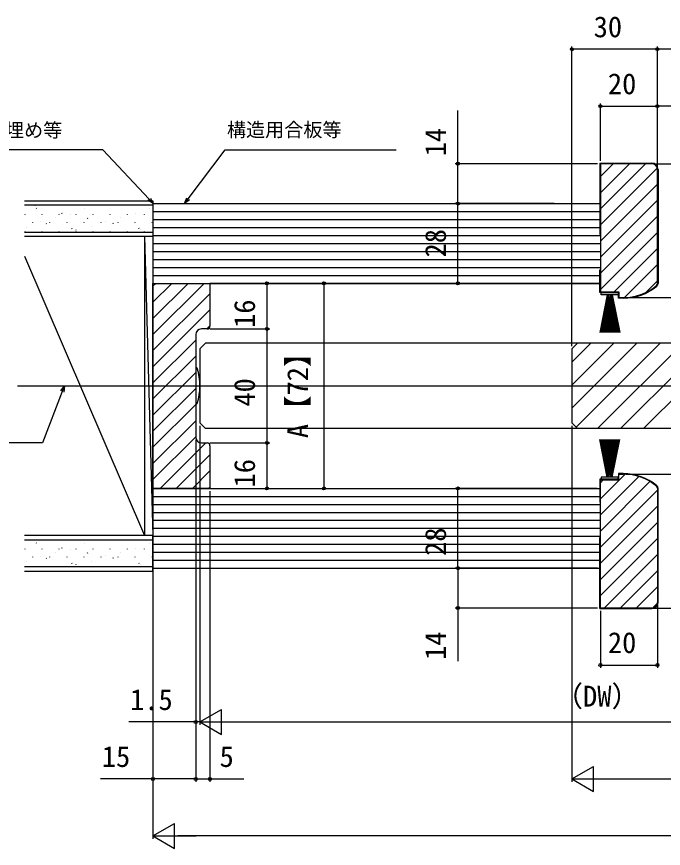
# Model space of a CAD drawing. Units: millimetres, scale not verified. Extents: x -438 to 438, y -652 to 649.
# Drawn here: x -142.8 to 84.1, y -311.3 to -19.3 of the extents above; entities that cross this region are included whole.
import ezdxf
from ezdxf.enums import TextEntityAlignment as Align

# ---------------------------------------------------------------- set-up
doc = ezdxf.new("R2010")
doc.units = ezdxf.units.MM
doc.header["$LTSCALE"] = 4
for name, color, linetype in [('0-5_YKK_12', 2, 'Continuous'), ('0-6_YKK_13', 4, 'Continuous'), ('0-7_YKK_D', 6, 'Continuous'), ('0-9_YSS_K', 3, 'Continuous'), ('0-A_YSS_KE', 3, 'Continuous')]:
    doc.layers.add(name, color=color, linetype=linetype)
doc.styles.add('ＭＳ ゴシック', font='')
doc.styles.get('ＭＳ ゴシック').set_extended_font_data('MS Gothic')

msp = doc.modelspace()

# ---------------------------------------------------------------- linework, layer by layer
at = {"layer": '0-5_YKK_12'}
for p, q in [((62.022, -112.956), (-74.978, -112.956)), ((-78.478, -135.956), (-76.478, -133.956)), ((203.022, -133.956), (-76.478, -133.956)), ((52.022, -135.956), (54.022, -133.956)), ((52.022, -140.608), (58.673, -133.956)), ((52.022, -148.69), (66.755, -133.956)), ((52.022, -156.772), (74.837, -133.956)), ((53.47, -163.405), (82.919, -133.956)), ((333.522, -133.956), (54.022, -133.956)), ((61.002, -163.956), (91.002, -133.956)), ((69.084, -163.956), (99.084, -133.956)), ((77.166, -163.956), (107.166, -133.956)), ((-78.478, -135.956), (-78.478, -161.956)), ((52.022, -135.956), (52.022, -161.956)), ((-142.478, -148.956), (399.522, -148.956)), ((-76.478, -163.956), (-78.478, -161.956)), ((54.022, -163.956), (52.022, -161.956)), ((203.022, -163.956), (-76.478, -163.956)), ((333.522, -163.956), (54.022, -163.956))]:
    msp.add_line(p, q, dxfattribs=at)
at = {"layer": '0-6_YKK_13'}
for p, q in [((64.383, -116.956), (61.77, -130.156)), ((64.422, -116.956), (62.081, -130.156)), ((64.461, -116.956), (62.382, -130.156)), ((64.509, -116.956), (62.687, -130.156)), ((64.546, -116.956), (62.976, -130.156)), ((64.582, -116.956), (63.26, -130.156)), ((64.6, -116.956), (63.401, -130.156)), ((64.636, -116.956), (63.68, -130.156)), ((64.671, -116.956), (63.957, -130.156)), ((64.707, -116.956), (64.231, -130.156)), ((65.6, -116.956), (64.401, -130.156)), ((64.742, -116.956), (64.504, -130.156)), ((64.742, -116.956), (64.504, -130.156)), ((65.636, -116.956), (64.68, -130.156)), ((64.777, -116.957), (64.777, -130.156)), ((64.811, -116.956), (65.049, -130.156)), ((64.846, -116.956), (65.322, -130.156)), ((64.882, -116.956), (65.596, -130.156)), ((64.917, -116.956), (65.873, -130.156)), ((64.953, -116.956), (66.152, -130.156)), ((65.671, -116.956), (64.957, -130.156)), ((64.971, -116.956), (66.293, -130.156)), ((65.707, -116.956), (65.231, -130.156)), ((65.742, -116.956), (65.504, -130.156)), ((65.742, -116.956), (65.504, -130.156)), ((65.777, -116.957), (65.777, -130.156)), ((65.811, -116.956), (66.049, -130.156)), ((65.846, -116.956), (66.322, -130.156)), ((65.882, -116.956), (66.596, -130.156)), ((65.917, -116.956), (66.873, -130.156)), ((65.953, -116.956), (67.152, -130.156)), ((65.971, -116.956), (67.293, -130.156)), ((66.007, -116.956), (67.577, -130.156)), ((66.044, -116.956), (67.867, -130.156)), ((66.082, -116.956), (68.161, -130.156)), ((66.121, -116.956), (68.462, -130.156)), ((66.16, -116.956), (68.773, -130.156)), ((-79.978, -142.556), (-79.699, -142.556)), ((-79.978, -142.556), (-79.978, -155.356)), ((-79.699, -155.356), (-79.978, -155.356)), ((64.383, -180.956), (61.77, -167.756)), ((64.422, -180.956), (62.081, -167.756)), ((64.461, -180.956), (62.382, -167.756)), ((64.509, -180.956), (62.687, -167.756)), ((64.546, -180.956), (62.976, -167.756)), ((64.582, -180.956), (63.26, -167.756)), ((64.6, -180.956), (63.401, -167.756)), ((64.636, -180.956), (63.68, -167.756)), ((64.671, -180.956), (63.957, -167.756)), ((64.707, -180.956), (64.231, -167.756)), ((65.6, -180.956), (64.401, -167.756)), ((64.742, -180.956), (64.504, -167.756)), ((64.742, -180.956), (64.504, -167.756)), ((65.636, -180.956), (64.68, -167.756)), ((64.777, -180.956), (64.777, -167.756)), ((64.811, -180.956), (65.049, -167.756)), ((64.846, -180.956), (65.322, -167.756)), ((64.882, -180.956), (65.596, -167.756)), ((64.917, -180.956), (65.873, -167.756)), ((64.953, -180.956), (66.152, -167.756)), ((65.671, -180.956), (64.957, -167.756)), ((64.971, -180.956), (66.293, -167.756)), ((65.707, -180.956), (65.231, -167.756)), ((65.742, -180.956), (65.504, -167.756)), ((65.742, -180.956), (65.504, -167.756)), ((65.777, -180.956), (65.777, -167.756)), ((65.811, -180.956), (66.049, -167.756)), ((65.846, -180.956), (66.322, -167.756)), ((65.882, -180.956), (66.596, -167.756)), ((65.917, -180.956), (66.873, -167.756)), ((65.953, -180.956), (67.152, -167.756)), ((65.971, -180.956), (67.293, -167.756)), ((66.007, -180.956), (67.577, -167.756)), ((66.044, -180.956), (67.867, -167.756)), ((66.082, -180.956), (68.161, -167.756)), ((66.121, -180.956), (68.462, -167.756)), ((66.16, -180.956), (68.773, -167.756))]:
    msp.add_line(p, q, dxfattribs=at)
for points in [[(68.272, -116.156), (68.272, -116.956), (62.272, -116.956), (62.272, -116.156)], [(68.272, -181.756), (68.272, -180.956), (62.272, -180.956), (62.272, -181.756)]]:
    msp.add_lwpolyline(points, close=True, dxfattribs=at)
for centre, radius, start, end in [((-79.699, -142.856), 0.3, 17.1558, 90), ((-99.458, -148.956), 20.98, 342.8442, 17.1558), ((-79.699, -155.056), 0.3, 270, 342.8442)]:
    msp.add_arc(centre, radius, start, end, dxfattribs=at)
at = {"layer": '0-7_YKK_D'}
for p, q in [((52.022, -134.956), (52.022, -29.756)), ((82.022, -30.756), (52.022, -30.756)), ((82.022, -71.956), (82.022, -29.756)), ((82.022, -71.956), (82.022, -29.756)), ((205.022, -30.756), (82.022, -30.756)), ((62.022, -69.956), (62.022, -49.756)), ((62.022, -50.756), (82.022, -50.756)), ((82.022, -71.956), (82.022, -49.756)), ((82.022, -71.956), (82.022, -49.756)), ((123.022, -50.756), (82.022, -50.756)), ((61.022, -70.956), (11.022, -70.956)), ((81.022, -70.956), (103.222, -70.956)), ((45.811, -84.956), (11.022, -84.956)), ((33.513, -84.956), (11.022, -84.956)), ((12.022, -112.956), (12.022, -84.956)), ((-73.978, -112.956), (-53.978, -112.956)), ((-73.978, -112.956), (-33.978, -112.956)), ((-54.978, -112.956), (-54.978, -128.956)), ((-34.978, -112.956), (-34.978, -184.956)), ((61.022, -112.956), (11.022, -112.956)), ((71.022, -117.956), (103.222, -117.956)), ((71.022, -117.956), (103.222, -117.956)), ((-74.978, -128.956), (-53.978, -128.956)), ((-74.978, -128.956), (-53.978, -128.956)), ((-54.978, -128.956), (-54.978, -168.956)), ((-78.478, -162.956), (-78.478, -267.956)), ((-78.478, -162.956), (-78.478, -267.956)), ((52.022, -162.956), (52.022, -287.956)), ((-79.978, -167.956), (-79.978, -267.956)), ((-79.978, -167.956), (-79.978, -287.956)), ((-79.978, -167.956), (-79.978, -287.956)), ((-74.978, -168.956), (-53.978, -168.956)), ((-74.978, -168.956), (-53.978, -168.956)), ((-54.978, -168.956), (-54.978, -184.956)), ((71.022, -179.956), (103.222, -179.956)), ((71.022, -179.956), (103.222, -179.956)), ((-94.978, -185.956), (-94.978, -287.956)), ((-94.978, -185.956), (-94.978, -307.956)), ((-74.978, -185.956), (-74.978, -287.956)), ((-73.978, -184.956), (-53.978, -184.956)), ((-73.978, -184.956), (-33.978, -184.956)), ((60.822, -184.956), (11.022, -184.956)), ((12.022, -212.956), (12.022, -184.956)), ((60.822, -212.956), (11.022, -212.956)), ((61.022, -212.956), (11.022, -212.956)), ((61.022, -226.956), (11.022, -226.956)), ((81.022, -226.956), (103.222, -226.956)), ((82.022, -225.956), (82.022, -247.956)), ((62.022, -227.956), (62.022, -247.956)), ((62.022, -246.956), (82.022, -246.956)), ((-78.478, -266.956), (-70.901, -262.581)), ((-70.901, -271.331), (-70.901, -262.581)), ((-79.978, -266.956), (-103.456, -266.956)), ((-78.478, -266.956), (-79.978, -266.956)), ((-78.478, -266.956), (-76.353, -266.956)), ((-78.478, -266.956), (-70.901, -271.331)), ((-78.478, -266.956), (-63.323, -266.956)), ((-69.728, -266.956), (196.272, -266.956)), ((52.022, -286.956), (59.599, -282.581)), ((59.599, -291.331), (59.599, -282.581)), ((52.022, -286.956), (59.599, -291.331)), ((52.022, -286.956), (67.177, -286.956)), ((60.772, -286.956), (326.772, -286.956)), ((-94.978, -306.956), (-87.401, -302.581)), ((-87.401, -311.331), (-87.401, -302.581)), ((-94.978, -306.956), (-87.401, -311.331)), ((-94.978, -306.956), (-79.823, -306.956)), ((343.272, -306.956), (-86.228, -306.956))]:
    msp.add_line(p, q, dxfattribs=at)
for points in [[(12.022, -84.956), (12.022, -70.956), (12.022, -52.274)], [(-94.838, -84.956), (-96.295, -83.409), (-112.603, -66.077), (-160.619, -66.077)], [(-83.869, -84.956), (-82.587, -83.261), (-69.593, -66.077), (-9.677, -66.077)], [(-95.88, -83.019), (-94.838, -84.956), (-96.709, -83.799)], [(-82.133, -83.605), (-83.869, -84.956), (-83.042, -82.918)], [(-126.003, -148.956), (-126.771, -150.938), (-133.755, -168.956), (-155.843, -168.956)], [(-127.302, -150.732), (-126.003, -148.956), (-126.24, -151.143)], [(12.022, -212.956), (12.022, -226.956), (12.022, -245.638)], [(-79.978, -286.956), (-94.978, -286.956), (-113.376, -286.956)], [(-79.978, -286.956), (-74.978, -286.956), (-63.058, -286.956)]]:
    msp.add_lwpolyline(points, dxfattribs=at)
for centre in [(52.022, -30.756), (82.022, -30.756), (82.022, -30.756), (62.022, -50.756), (82.022, -50.756), (82.022, -50.756), (12.022, -70.956), (12.022, -84.956), (12.022, -84.956), (-54.978, -112.956), (-34.978, -112.956), (12.022, -112.956), (-54.978, -128.956), (-54.978, -128.956), (-54.978, -168.956), (-54.978, -168.956), (-54.978, -184.956), (-34.978, -184.956), (12.022, -184.956), (12.022, -212.956), (12.022, -212.956), (12.022, -226.956), (62.022, -246.956), (82.022, -246.956), (-79.978, -266.956), (-94.978, -286.956), (-79.978, -286.956), (-79.978, -286.956), (-74.978, -286.956)]:
    msp.add_circle(centre, 0.531, dxfattribs=at)
at = {"layer": '0-9_YSS_K'}
for p, q in [((62.022, -75.47), (66.535, -70.956)), ((62.022, -81.127), (72.192, -70.956)), ((62.022, -86.784), (77.849, -70.956)), ((62.022, -92.441), (81.967, -72.495)), ((62.022, -98.097), (82.022, -78.097)), ((-94.978, -83.956), (-94.978, -213.956)), ((62.022, -103.754), (82.022, -83.754)), ((-94.978, -85.456), (-139.978, -85.456)), ((-137.071, -85.545), (-137.071, -85.456)), ((-136.341, -85.668), (-136.347, -85.65)), ((-135.831, -86.732), (-135.941, -86.565)), ((-131.091, -85.545), (-131.091, -85.456)), ((-125.111, -85.545), (-125.111, -85.456)), ((-119.131, -85.545), (-119.131, -85.456)), ((-118.892, -86.807), (-118.898, -86.788)), ((-113.667, -85.515), (-113.674, -85.496)), ((-113.151, -85.545), (-113.151, -85.456)), ((-107.171, -85.545), (-107.171, -85.456)), ((-101.191, -85.545), (-101.191, -85.456)), ((-96.218, -86.654), (-96.225, -86.635)), ((-95.211, -85.545), (-95.211, -85.456)), ((-94.978, -84.956), (62.022, -84.956)), ((-139.821, -88.775), (-139.821, -88.675)), ((-133.841, -88.775), (-133.841, -88.675)), ((-129.14, -89.957), (-129.147, -89.938)), ((-127.861, -88.775), (-127.861, -88.675)), ((-126.825, -88.501), (-126.935, -88.334)), ((-123.882, -88.759), (-123.889, -88.74)), ((-121.881, -88.775), (-121.881, -88.675)), ((-117.818, -90.27), (-117.929, -90.103)), ((-115.901, -88.775), (-115.901, -88.675)), ((-109.921, -88.775), (-109.921, -88.675)), ((-106.467, -89.804), (-106.474, -89.785)), ((-103.941, -88.775), (-103.941, -88.675)), ((-101.209, -88.606), (-101.216, -88.587)), ((-97.961, -88.775), (-97.961, -88.675)), ((-94.978, -87.756), (62.022, -87.756)), ((62.022, -109.411), (82.022, -89.411)), ((-139.355, -93.201), (-139.362, -93.182)), ((-137.071, -91.625), (-137.071, -91.525)), ((-134.365, -91.249), (-134.371, -91.23)), ((-132.271, -92.111), (-132.381, -91.944)), ((-131.091, -91.625), (-131.091, -91.525)), ((-125.111, -91.625), (-125.111, -91.525)), ((-119.131, -91.625), (-119.131, -91.525)), ((-116.682, -93.047), (-116.689, -93.029)), ((-113.151, -91.625), (-113.151, -91.525)), ((-111.691, -91.096), (-111.698, -91.077)), ((-108.812, -92.039), (-108.922, -91.872)), ((-107.171, -91.625), (-107.171, -91.525)), ((-101.191, -91.625), (-101.191, -91.525)), ((-95.211, -91.625), (-95.211, -91.525)), ((-94.978, -90.556), (62.022, -90.556)), ((-94.978, -93.356), (62.022, -93.356)), ((-139.978, -94.956), (-94.978, -94.956)), ((-139.821, -94.855), (-139.821, -94.755)), ((-133.841, -94.855), (-133.841, -94.755)), ((-127.861, -94.855), (-127.861, -94.755)), ((-123.265, -93.88), (-123.375, -93.713)), ((-121.94, -94.245), (-121.946, -94.226)), ((-121.881, -94.855), (-121.881, -94.755)), ((-115.901, -94.855), (-115.901, -94.755)), ((-109.921, -94.855), (-109.921, -94.755)), ((-103.941, -94.855), (-103.941, -94.755)), ((-99.805, -93.808), (-99.916, -93.641)), ((-99.266, -94.092), (-99.273, -94.073)), ((-97.961, -94.855), (-97.961, -94.755)), ((-94.978, -96.156), (62.022, -96.156)), ((62.022, -115.068), (82.022, -95.068)), ((-94.978, -96.456), (-139.978, -96.456)), ((-99.978, -96.456), (-139.978, -96.456)), ((-97.978, -96.456), (-97.978, -201.456)), ((-97.978, -96.456), (-94.978, -201.456)), ((-94.978, -96.456), (-94.978, -201.456)), ((-94.978, -98.956), (62.022, -98.956)), ((-94.978, -101.756), (62.022, -101.756)), ((66.79, -115.956), (82.022, -100.725)), ((-139.978, -103.456), (-97.978, -201.456)), ((-94.978, -104.556), (62.022, -104.556)), ((-94.978, -107.356), (62.022, -107.356)), ((70.452, -117.951), (82.022, -106.382)), ((-94.978, -110.156), (62.022, -110.156)), ((-94.978, -112.956), (62.022, -112.956)), ((-94.978, -113.96), (-93.974, -112.956)), ((-94.978, -119.617), (-88.318, -112.956)), ((-94.978, -125.274), (-82.661, -112.956)), ((-94.978, -130.931), (-77.004, -112.956)), ((77.885, -116.176), (82.022, -112.039)), ((-94.978, -136.588), (-74.978, -116.588)), ((-94.978, -142.245), (-74.978, -122.245)), ((-76.033, -128.956), (-74.978, -127.901)), ((-94.978, -147.901), (-79.978, -132.901)), ((-94.978, -153.558), (-79.978, -138.558)), ((-94.978, -159.215), (-79.978, -144.215)), ((-94.978, -164.872), (-79.978, -149.872)), ((-94.978, -170.529), (-79.978, -155.529)), ((-94.978, -176.186), (-79.978, -161.186)), ((-94.978, -181.843), (-79.978, -166.843)), ((-92.435, -184.956), (-76.435, -168.956)), ((-86.778, -184.956), (-74.978, -173.156)), ((-81.122, -184.956), (-74.978, -178.813)), ((62.022, -188.607), (70.661, -179.968)), ((62.022, -194.264), (75.49, -180.795)), ((62.022, -182.95), (63.015, -181.956)), ((62.022, -199.921), (79.395, -182.547)), ((-94.978, -184.956), (62.022, -184.956)), ((-75.465, -184.956), (-74.978, -184.47)), ((62.022, -205.578), (82.022, -185.578)), ((-94.978, -187.756), (62.022, -187.756)), ((-94.978, -190.556), (62.022, -190.556)), ((62.022, -211.235), (82.022, -191.235)), ((-94.978, -193.356), (62.022, -193.356)), ((-94.978, -196.156), (62.022, -196.156)), ((62.022, -216.891), (82.022, -196.891)), ((-94.978, -201.456), (-139.978, -201.456)), ((-99.978, -201.456), (-139.978, -201.456)), ((-94.978, -198.956), (62.022, -198.956)), ((-139.978, -202.956), (-94.978, -202.956)), ((-137.071, -203.045), (-137.071, -202.956)), ((-136.341, -203.168), (-136.347, -203.15)), ((-135.831, -204.232), (-135.941, -204.065)), ((-131.091, -203.045), (-131.091, -202.956)), ((-125.111, -203.045), (-125.111, -202.956)), ((-119.131, -203.045), (-119.131, -202.956)), ((-118.892, -204.307), (-118.898, -204.288)), ((-113.667, -203.015), (-113.674, -202.996)), ((-113.151, -203.045), (-113.151, -202.956)), ((-107.171, -203.045), (-107.171, -202.956)), ((-101.191, -203.045), (-101.191, -202.956)), ((-96.218, -204.154), (-96.225, -204.135)), ((-95.211, -203.045), (-95.211, -202.956)), ((-94.978, -201.756), (62.022, -201.756)), ((62.022, -222.548), (82.022, -202.548)), ((-139.821, -206.275), (-139.821, -206.175)), ((-133.841, -206.275), (-133.841, -206.175)), ((-127.861, -206.275), (-127.861, -206.175)), ((-126.825, -206.001), (-126.935, -205.834)), ((-123.882, -206.259), (-123.889, -206.24)), ((-121.881, -206.275), (-121.881, -206.175)), ((-115.901, -206.275), (-115.901, -206.175)), ((-109.921, -206.275), (-109.921, -206.175)), ((-106.467, -207.304), (-106.474, -207.285)), ((-103.941, -206.275), (-103.941, -206.175)), ((-101.209, -206.106), (-101.216, -206.087)), ((-97.961, -206.275), (-97.961, -206.175)), ((-94.978, -204.556), (62.022, -204.556)), ((-137.071, -209.125), (-137.071, -209.025)), ((-134.365, -208.749), (-134.371, -208.73)), ((-132.271, -209.611), (-132.381, -209.444)), ((-131.091, -209.125), (-131.091, -209.025)), ((-129.14, -207.457), (-129.147, -207.438)), ((-125.111, -209.125), (-125.111, -209.025)), ((-119.131, -209.125), (-119.131, -209.025)), ((-117.818, -207.77), (-117.929, -207.603)), ((-113.151, -209.125), (-113.151, -209.025)), ((-111.691, -208.596), (-111.698, -208.577)), ((-108.812, -209.539), (-108.922, -209.372)), ((-107.171, -209.125), (-107.171, -209.025)), ((-101.191, -209.125), (-101.191, -209.025)), ((-95.211, -209.125), (-95.211, -209.025)), ((-94.978, -207.356), (62.022, -207.356)), ((-94.978, -210.156), (62.022, -210.156)), ((63.27, -226.956), (82.022, -208.205)), ((-94.978, -212.456), (-139.978, -212.456)), ((-139.821, -212.355), (-139.821, -212.255)), ((-139.355, -210.701), (-139.362, -210.682)), ((-133.841, -212.355), (-133.841, -212.255)), ((-127.861, -212.355), (-127.861, -212.255)), ((-123.265, -211.38), (-123.375, -211.213)), ((-121.94, -211.745), (-121.946, -211.726)), ((-121.881, -212.355), (-121.881, -212.255)), ((-116.682, -210.547), (-116.689, -210.529)), ((-115.901, -212.355), (-115.901, -212.255)), ((-109.921, -212.355), (-109.921, -212.255)), ((-103.941, -212.355), (-103.941, -212.255)), ((-99.805, -211.308), (-99.916, -211.141)), ((-99.266, -211.592), (-99.273, -211.573)), ((-97.961, -212.355), (-97.961, -212.255)), ((-94.978, -212.956), (62.022, -212.956)), ((68.927, -226.956), (82.022, -213.862)), ((74.584, -226.956), (82.022, -219.519)), ((80.254, -226.943), (82.008, -225.189))]:
    msp.add_line(p, q, dxfattribs=at)
for points in [[(-139.978, -83.956), (-94.978, -83.956), (-94.978, -96.456)], [(-139.978, -213.956), (-94.978, -213.956), (-94.978, -201.456)]]:
    msp.add_lwpolyline(points, dxfattribs=at)
at = {"layer": '0-A_YSS_KE'}
for p, q in [((61.822, -70.756), (80.022, -70.756)), ((61.822, -70.756), (61.822, -95.756)), ((62.022, -70.956), (62.022, -95.756)), ((80.022, -70.956), (62.022, -70.956)), ((82.022, -112.994), (82.022, -72.956)), ((82.222, -72.956), (82.222, -112.994)), ((61.822, -95.756), (62.022, -95.756)), ((61.822, -108.156), (62.022, -108.156)), ((-79.978, -130.956), (-79.978, -166.956)), ((-75.978, -128.956), (-77.978, -128.956)), ((-77.978, -168.956), (-75.978, -168.956)), ((82.022, -184.919), (82.022, -224.956)), ((82.222, -224.956), (82.222, -184.919)), ((61.822, -189.756), (62.022, -189.756)), ((61.822, -202.156), (62.022, -202.156)), ((61.822, -227.156), (61.822, -202.156)), ((62.022, -226.956), (62.022, -202.156)), ((61.822, -227.156), (80.022, -227.156)), ((80.022, -226.956), (62.022, -226.956))]:
    msp.add_line(p, q, dxfattribs=at)
for points in [[(62.022, -70.956), (62.022, -115.956), (68.522, -115.956), (68.522, -117.956), (70.022, -117.956)], [(70.022, -118.156), (68.322, -118.156), (68.322, -116.156), (61.822, -116.156), (61.822, -108.156)], [(-94.978, -184.956), (-94.978, -112.956), (-81.978, -112.956), (-74.978, -112.956), (-74.978, -127.956)], [(-74.978, -169.956), (-74.978, -184.956), (-94.978, -184.956)], [(70.022, -179.756), (68.322, -179.756), (68.322, -181.756), (61.822, -181.756), (61.822, -189.756)], [(62.022, -226.956), (62.022, -181.956), (68.522, -181.956), (68.522, -179.956), (70.022, -179.956)]]:
    msp.add_lwpolyline(points, dxfattribs=at)
for centre, radius, start, end in [((80.022, -72.956), 2.2, 0.00001, 89.99999), ((80.022, -72.956), 2, 0.00001, 89.99999), ((70.022, -99.706), 18.25, 270, 309.61912), ((81.022, -112.994), 1, 309.61914, 0), ((81.022, -112.994), 1.2, 309.61912, 359.99999), ((70.022, -99.706), 18.45, 270.00001, 309.61912), ((-75.978, -127.956), 1, 270.00001, 359.99999), ((-77.978, -130.956), 2, 90.00001, 179.99999), ((-77.978, -166.956), 2, 180.00001, 269.99999), ((-75.978, -169.956), 1, 0.00001, 89.99999), ((70.022, -198.206), 18.45, 50.38088, 89.99999), ((70.022, -198.206), 18.25, 50.38088, 90), ((81.022, -184.919), 1, 360, 50.38086), ((81.022, -184.919), 1.2, 0.00001, 50.38088), ((80.022, -224.956), 2.2, 270.00001, 359.99999), ((80.022, -224.956), 2, 270.00001, 359.99999)]:
    msp.add_arc(centre, radius, start, end, dxfattribs=at)

# ---------------------------------------------------------------- texts
at = {"layer": '0-7_YKK_D', "style": 'ＭＳ ゴシック'}
for s, height, p in [('30', 7.331, (59.635, -28.756)), ('20', 7.331, (64.635, -48.756)), ('パテ埋め等', 4.912, (-160.264, -63.115)), ('構造用合板等', 4.912, (-69.012, -62.962)), ('20', 7.331, (64.635, -244.956)), ('（DW）', 7.331, (45.914, -263.763)), ('1.5', 7.331, (-102.99, -264.956)), ('15', 7.331, (-112.91, -284.956)), ('5', 7.331, (-71.592, -284.956))]:
    msp.add_text(s, height=height, dxfattribs=at).set_placement(p, align=Align.BOTTOM_LEFT)
for s, p in [('14', (10.022, -68.365)), ('28', (10.022, -103.857)), ('16', (-56.978, -128.598)), ('A【72】', (-38.342, -167.309)), ('40', (-56.978, -156.229)), ('16', (-56.978, -184.598)), ('28', (10.022, -208.657)), ('14', (10.022, -245.172))]:
    msp.add_text(s, height=7.331, rotation=90, dxfattribs=at).set_placement(p, align=Align.BOTTOM_LEFT)

doc.saveas('drawing.dxf')
